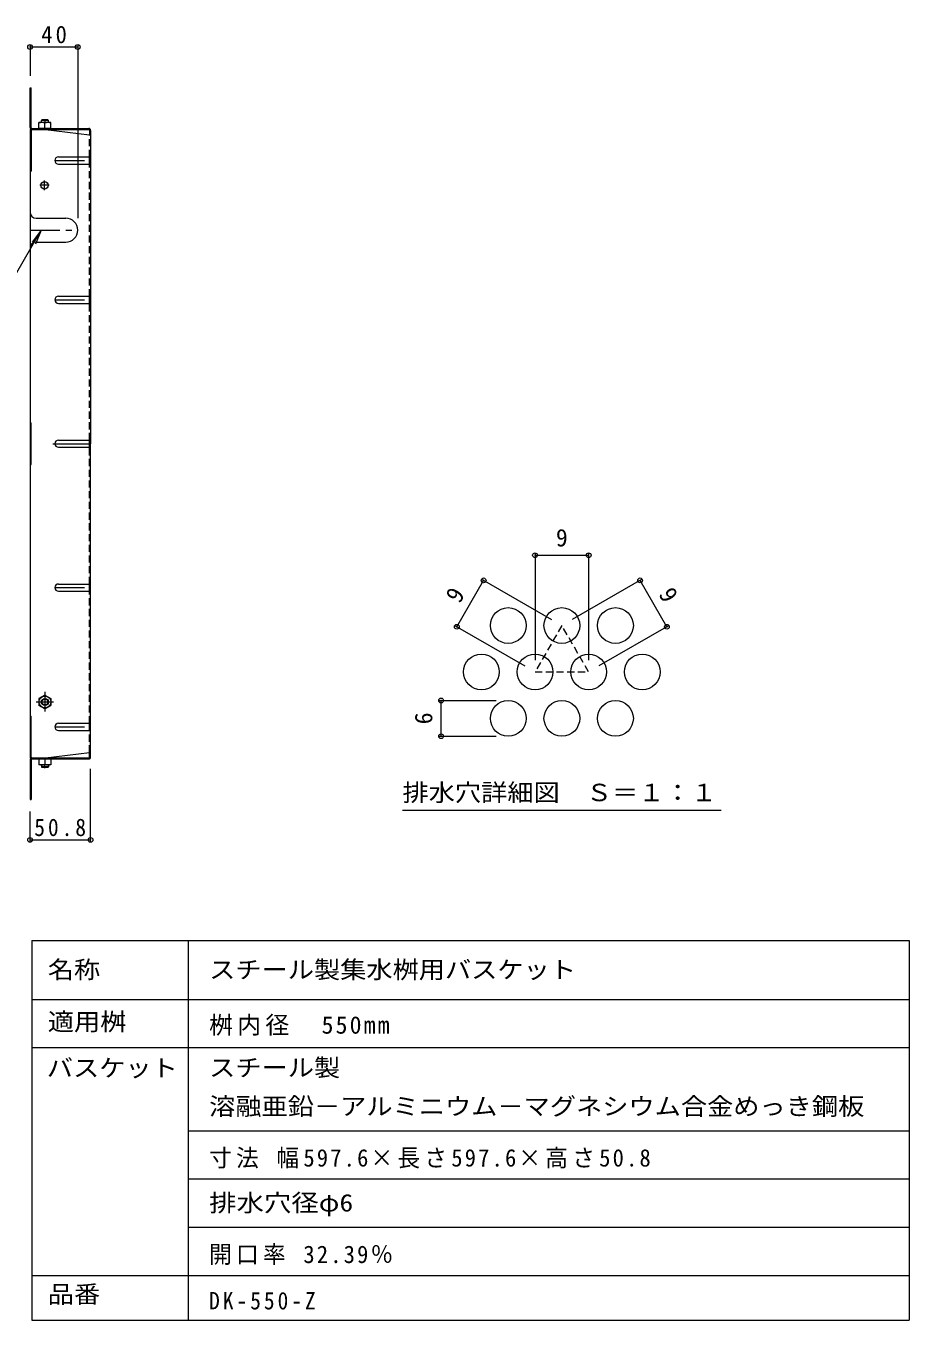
# Model space of a CAD drawing. Units: millimetres at full size, sheet at 1:5, with parts at other scales. Extents: x -898 to 946, y -664 to 570.
# Drawn here: x 205 to 946, y -539 to 547 of the extents above; entities that cross this region are included whole.
import ezdxf
from ezdxf.enums import TextEntityAlignment as Align

# ---------------------------------------------------------------- set-up
doc = ezdxf.new("R2010")
doc.units = ezdxf.units.MM
doc.header["$LTSCALE"] = 5
doc.header["$PDMODE"] = 32
doc.header["$PDSIZE"] = 4
for name, pattern in [('CHAIN1', [8, 5, -1, 1, -1]), ('CHAIN2', [12, 9, -1, 1, -1]), ('DASHED1', [1.8, 1.2, -0.6])]:
    doc.linetypes.add(name, pattern=pattern)
for name, color, linetype, lineweight in [('0-0_通り芯', 2, 'Continuous', 9), ('0-1_躯体', 3, 'Continuous', 9), ('0-4_その他', 7, 'Continuous', 9), ('0-5_寸法', 7, 'Continuous', 9), ('0-7', 2, 'Continuous', 9), ('0-B', 2, 'Continuous', 9), ('0-D', 2, 'CHAIN1', 9), ('F-4_F-4ﾚｲﾔ', 7, 'Continuous', 9), ('F-6_F-6ﾚｲﾔ', 2, 'Continuous', 9), ('F-7_F-7ﾚｲﾔ', 2, 'Continuous', 9), ('F-F_F-Fﾚｲﾔ', 2, 'Continuous', 9)]:
    doc.layers.add(name, color=color, linetype=linetype, lineweight=lineweight)
doc.styles.add('ＭＳ ゴシック', font='')
doc.styles.get('ＭＳ ゴシック').set_extended_font_data('MS Gothic')

msp = doc.modelspace()

# ---------------------------------------------------------------- linework, layer by layer
at = {"layer": '0-0_通り芯'}
for p, q in [((231.989, 437.429), (258.189, 437.429)), ((258.189, 437.429), (258.989, 437.429)), ((231.989, 431.429), (258.189, 431.429)), ((258.189, 431.429), (258.989, 431.429)), ((213.189, 385.973), (238.189, 385.973)), ((213.189, 365.973), (238.189, 365.973)), ((231.989, 320.516), (258.189, 320.516)), ((258.189, 320.516), (258.989, 320.516)), ((231.989, 199.704), (258.189, 199.704)), ((258.189, 199.704), (258.989, 199.704)), ((231.989, 193.704), (258.189, 193.704)), ((258.189, 193.704), (258.989, 193.704)), ((231.989, 78.895), (258.189, 78.895)), ((257.789, 78.895), (258.989, 78.895)), ((231.989, 72.895), (258.189, 72.895)), ((258.189, 72.895), (258.989, 72.895)), ((231.989, -38.019), (258.189, -38.019)), ((258.189, -38.019), (258.989, -38.019)), ((231.989, -44.019), (258.189, -44.019)), ((258.189, -44.019), (258.989, -44.019))]:
    msp.add_line(p, q, dxfattribs=at)
at = {"layer": '0-0_通り芯', "linetype": 'CHAIN1'}
for p, q in [((228.989, 434.429), (258.989, 434.429)), ((224.289, 413.605), (216.289, 413.605)), ((220.289, 409.605), (220.289, 417.605)), ((208.189, 375.973), (248.189, 375.973)), ((228.989, 317.516), (258.989, 317.516)), ((228.989, 75.895), (258.989, 75.895)), ((228.989, -41.019), (258.989, -41.019))]:
    msp.add_line(p, q, dxfattribs=at)
at = {"layer": '0-0_通り芯'}
msp.add_lwpolyline([(231.989, 314.516), (258.189, 314.516), (258.989, 314.516)], dxfattribs=at)
msp.add_circle((220.289, 413.605), 3.1, dxfattribs=at)
for centre, radius, start, end in [((231.989, 434.429), 3, 90, 270), ((213.189, 390.973), 5, 180, 270), ((238.189, 375.973), 10, 270, 90), ((213.189, 360.973), 5, 90, 180), ((231.989, 317.516), 3, 90, 270), ((231.989, 196.704), 3, 90, 270), ((231.989, 75.895), 3, 90, 270), ((231.989, -41.019), 3, 90, 270)]:
    msp.add_arc(centre, radius, start, end, dxfattribs=at)
at = {"layer": '0-1_躯体'}
for p, q in [((217.689, 468.005), (218.189, 468.505)), ((223.689, 468.005), (217.689, 468.005)), ((217.689, 466.305), (217.689, 468.005)), ((223.189, 468.505), (218.189, 468.505)), ((223.689, 468.005), (223.189, 468.505)), ((223.689, 466.305), (223.689, 468.005)), ((217.689, -72.895), (217.689, -74.595)), ((223.689, -74.595), (217.689, -74.595)), ((217.689, -74.595), (218.189, -75.095)), ((223.189, -75.095), (218.189, -75.095)), ((223.689, -74.595), (223.189, -75.095)), ((223.689, -72.895), (223.689, -74.595))]:
    msp.add_line(p, q, dxfattribs=at)
at = {"layer": '0-4_その他'}
for p, q in [((208.189, 531.224), (208.189, 505.509)), ((208.189, 529.724), (248.189, 529.724)), ((248.189, 531.224), (248.189, 385.973)), ((258.989, -137.38), (258.989, -76.298)), ((208.189, -137.38), (208.189, -112.098)), ((208.189, -135.88), (258.989, -135.88))]:
    msp.add_line(p, q, dxfattribs=at)
for p in [(208.189, 529.724), (248.189, 529.724), (208.189, -135.88), (258.989, -135.88)]:
    msp.add_point(p, dxfattribs=at)
at = {"layer": '0-5_寸法'}
msp.add_line((217.495, 375.892), (209.885, 365.975), dxfattribs=at)
msp.add_lwpolyline([(166.707, 287.926), (217.495, 375.892), (212.711, 364.344)], dxfattribs=at)
at = {"layer": '0-7'}
for p, q in [((208.989, 461.975), (208.989, 495.509)), ((208.189, 470.509), (208.989, 470.509)), ((208.189, 460.509), (208.989, 460.509)), ((208.189, 460.509), (208.189, 196.705)), ((208.989, 460.509), (209.789, 460.509)), ((208.989, 460.509), (208.989, 425.504)), ((209.656, 461.309), (257.389, 461.309)), ((209.789, 460.509), (257.523, 460.509)), ((221.189, 460.505), (258.189, 455.893)), ((258.189, 459.842), (258.189, 455.893)), ((258.989, 459.709), (258.989, 196.705)), ((258.189, 431.429), (258.189, 437.429)), ((208.189, 425.504), (208.989, 425.504)), ((258.189, 314.516), (258.189, 320.516)), ((208.189, 214.208), (208.989, 214.208)), ((208.189, 196.705), (208.189, -67.098)), ((258.189, 193.704), (258.189, 199.704)), ((258.989, -66.298), (258.989, 196.705)), ((258.189, 72.895), (258.189, 78.895)), ((208.189, -32.094), (208.989, -32.094)), ((208.989, -67.098), (208.989, -32.094)), ((258.189, -44.019), (258.189, -38.019)), ((221.189, -67.095), (258.189, -62.483)), ((258.189, -66.431), (258.189, -62.483)), ((208.189, -67.098), (208.989, -67.098)), ((208.989, -67.098), (209.789, -67.098)), ((208.989, -68.565), (208.989, -102.098)), ((209.656, -67.898), (257.389, -67.898)), ((209.789, -67.098), (257.523, -67.098)), ((208.189, -77.098), (208.989, -77.098))]:
    msp.add_line(p, q, dxfattribs=at)
at = {"layer": '0-7', "linetype": 'DASHED1'}
for p, q in [((258.189, 437.429), (258.189, 455.893)), ((258.189, 320.516), (258.189, 431.429)), ((258.189, 199.704), (258.189, 314.516)), ((258.189, 78.895), (258.189, 193.704)), ((258.189, -38.019), (258.189, 72.895)), ((258.189, -62.483), (258.189, -44.019))]:
    msp.add_line(p, q, dxfattribs=at)
at = {"layer": '0-7', "linetype": 'CHAIN2'}
msp.add_line((227.302, 196.705), (258.989, 196.705), dxfattribs=at)
at = {"layer": '0-7'}
for points in [[(208.189, 462.109), (208.189, 495.509), (208.989, 495.509)], [(208.189, 179.207), (208.989, 179.207), (208.989, 214.208)], [(208.189, -68.698), (208.189, -102.098), (208.989, -102.098)]]:
    msp.add_lwpolyline(points, dxfattribs=at)
for centre, radius, start, end in [((209.789, 462.109), 1.6, 180, 270), ((209.656, 461.975), 0.667, 180, 270), ((257.389, 459.709), 1.6, 0, 90), ((257.523, 459.842), 0.667, 0, 90), ((258.189, 456.693), 0.8, 270, 0), ((258.189, -63.283), 0.8, 0, 90), ((209.789, -68.698), 1.6, 90, 180), ((209.656, -68.565), 0.667, 90, 180), ((257.389, -66.298), 1.6, 270, 0), ((257.523, -66.431), 0.667, 270, 0)]:
    msp.add_arc(centre, radius, start, end, dxfattribs=at)
at = {"layer": '0-B'}
for p, q in [((215.689, 461.305), (215.689, 466.305)), ((225.69, 466.305), (215.689, 466.305)), ((225.69, 461.305), (215.689, 461.305)), ((220.689, 461.305), (220.689, 465.872)), ((225.69, 461.305), (225.69, 466.305)), ((220.689, -14.348), (215.689, -17.235)), ((215.689, -17.235), (215.689, -22.961)), ((220.689, -25.848), (215.689, -22.961)), ((220.689, -25.848), (225.69, -22.961)), ((225.69, -67.895), (215.689, -67.895)), ((215.689, -67.895), (215.689, -72.895)), ((225.69, -72.895), (215.689, -72.895)), ((220.689, -67.895), (220.689, -72.462)), ((225.69, -67.895), (225.69, -72.895))]:
    msp.add_line(p, q, dxfattribs=at)
msp.add_lwpolyline([(220.689, -14.348), (225.69, -17.235), (225.69, -22.961)], dxfattribs=at)
for radius in [5, 3, 2.458]:
    msp.add_circle((220.689, -20.098), radius, dxfattribs=at)
for centre, start, end in [((218.189, 458.872), 70.34633, 109.65366), ((223.189, 458.872), 70.34633, 109.65366), ((218.189, -65.461), 250.34634, 289.65367), ((223.189, -65.461), 250.34634, 289.65367)]:
    msp.add_arc(centre, 7.433, start, end, dxfattribs=at)
at = {"layer": '0-D'}
for p, q in [((220.689, 468.992), (220.689, 465.93)), ((213.22, -20.098), (227.98, -20.098)), ((220.689, -11.57), (220.689, -28.078)), ((220.689, -75.581), (220.689, -72.519))]:
    msp.add_line(p, q, dxfattribs=at)
at = {"layer": 'F-4_F-4ﾚｲﾔ'}
for p, q in [((632.032, 104.581), (632.032, 15.108)), ((632.032, 103.081), (677.032, 103.081)), ((677.032, 104.581), (677.032, 15.108)), ((566.379, 43.013), (588.879, 81.985)), ((587.58, 82.735), (645.872, 49.079)), ((721.485, 82.735), (663.193, 49.079)), ((742.686, 43.013), (720.186, 81.985)), ((565.08, 43.763), (623.372, 10.108)), ((743.985, 43.763), (685.693, 10.108)), ((551.681, -18.863), (599.532, -18.863)), ((553.181, -48.863), (553.181, -18.863)), ((551.681, -48.863), (599.532, -48.863))]:
    msp.add_line(p, q, dxfattribs=at)
for p in [(632.032, 103.081), (677.032, 103.081), (588.879, 81.985), (720.186, 81.985), (566.379, 43.013), (742.686, 43.013), (553.181, -18.863), (553.181, -48.863)]:
    msp.add_point(p, dxfattribs=at)
at = {"layer": 'F-6_F-6ﾚｲﾔ', "linetype": 'DASHED1'}
msp.add_lwpolyline([(654.532, 44.079), (632.032, 5.108), (677.032, 5.108)], close=True, dxfattribs=at)
at = {"layer": 'F-6_F-6ﾚｲﾔ'}
for centre in [(609.532, 44.079), (654.532, 44.079), (699.532, 44.079), (587.032, 5.108), (632.032, 5.108), (677.032, 5.108), (722.032, 5.108), (609.532, -33.863), (654.532, -33.863), (699.532, -33.863)]:
    msp.add_circle(centre, 15, dxfattribs=at)
at = {"layer": 'F-7_F-7ﾚｲﾔ', "color": 7}
msp.add_line((520.782, -110.88), (788.282, -110.88), dxfattribs=at)
at = {"layer": 'F-F_F-Fﾚｲﾔ', "color": 7}
for p, q in [((209.743, -220.25), (209.743, -539)), ((209.743, -220.25), (945.993, -220.25)), ((340.993, -220.25), (340.993, -539)), ((945.993, -220.25), (945.993, -539)), ((209.743, -269.75), (945.993, -269.75)), ((209.743, -310.25), (945.993, -310.25)), ((340.993, -380), (945.993, -380)), ((340.993, -420.5), (945.993, -420.5)), ((340.993, -461), (945.993, -461)), ((209.743, -501.5), (945.993, -501.5)), ((209.743, -539), (945.993, -539))]:
    msp.add_line(p, q, dxfattribs=at)

# ---------------------------------------------------------------- texts
at = {"layer": '0-4_その他', "color": 2, "char_height": 14.66, "attachment_point": 7, "style": 'ＭＳ ゴシック'}
for s, insert in [('\\T1.27;\\W0.95;40', (217.564, 532.724)), ('\\T1.28;\\W0.9;50.8', (211.714, -132.88))]:
    msp.add_mtext(s, dxfattribs=dict(at, insert=insert))
at = {"layer": 'F-4_F-4ﾚｲﾔ', "color": 2, "style": 'ＭＳ ゴシック'}
msp.add_text('9', height=14.66, dxfattribs=at).set_placement((649.532, 106.081), align=Align.BOTTOM_LEFT)
for s, rotation, p in [('9', 60, (572.531, 59.669)), ('9', 300, (731.534, 68.329)), ('6', 90, (550.181, -38.863))]:
    msp.add_text(s, height=14.66, rotation=rotation, dxfattribs=at).set_placement(p, align=Align.BOTTOM_LEFT)
at = {"layer": 'F-7_F-7ﾚｲﾔ', "style": 'ＭＳ ゴシック', "width": 1.1}
msp.add_text('排水穴詳細図\u3000Ｓ＝１：１', height=14.66, dxfattribs=at).set_placement((520.782, -107.807), align=Align.BOTTOM_LEFT)
at = {"layer": 'F-F_F-Fﾚｲﾔ', "style": 'ＭＳ ゴシック'}
for s, width, p in [('名称', 1.1, (223.052, -256.5)), ('スチール製集水桝用バスケット', 1.1, (358.493, -256.5)), ('適用桝', 1.1, (223.052, -300.25)), ('バスケット', 1.1, (222.243, -339)), ('スチール製', 1.1, (358.493, -338.75)), ('溶融亜鉛－アルミニウム－マグネシウム合金めっき鋼板', 1.1, (358.493, -371.25)), ('排水穴径φ6', 1.15, (358.493, -452.25)), ('品番', 1.1, (223.052, -529))]:
    msp.add_text(s, height=14.66, dxfattribs=dict(at, width=width)).set_placement(p, align=Align.BOTTOM_LEFT)
at = {"layer": 'F-F_F-Fﾚｲﾔ', "char_height": 14.66, "attachment_point": 7, "style": 'ＭＳ ゴシック'}
for s, insert in [('\\T1.18;桝内径\u3000550mm', (358.493, -300.25)), ('\\T1.19;\\W0.95;寸法\\~幅597.6×長さ597.6×高さ50.8', (358.493, -411.75)), ('\\T1.19;\\W0.95;開口率\\~32.39％', (358.493, -492.75)), ('\\T1.28;\\W0.9;DK-550-Z', (358.493, -530.25))]:
    msp.add_mtext(s, dxfattribs=dict(at, insert=insert))

doc.saveas('drawing.dxf')
